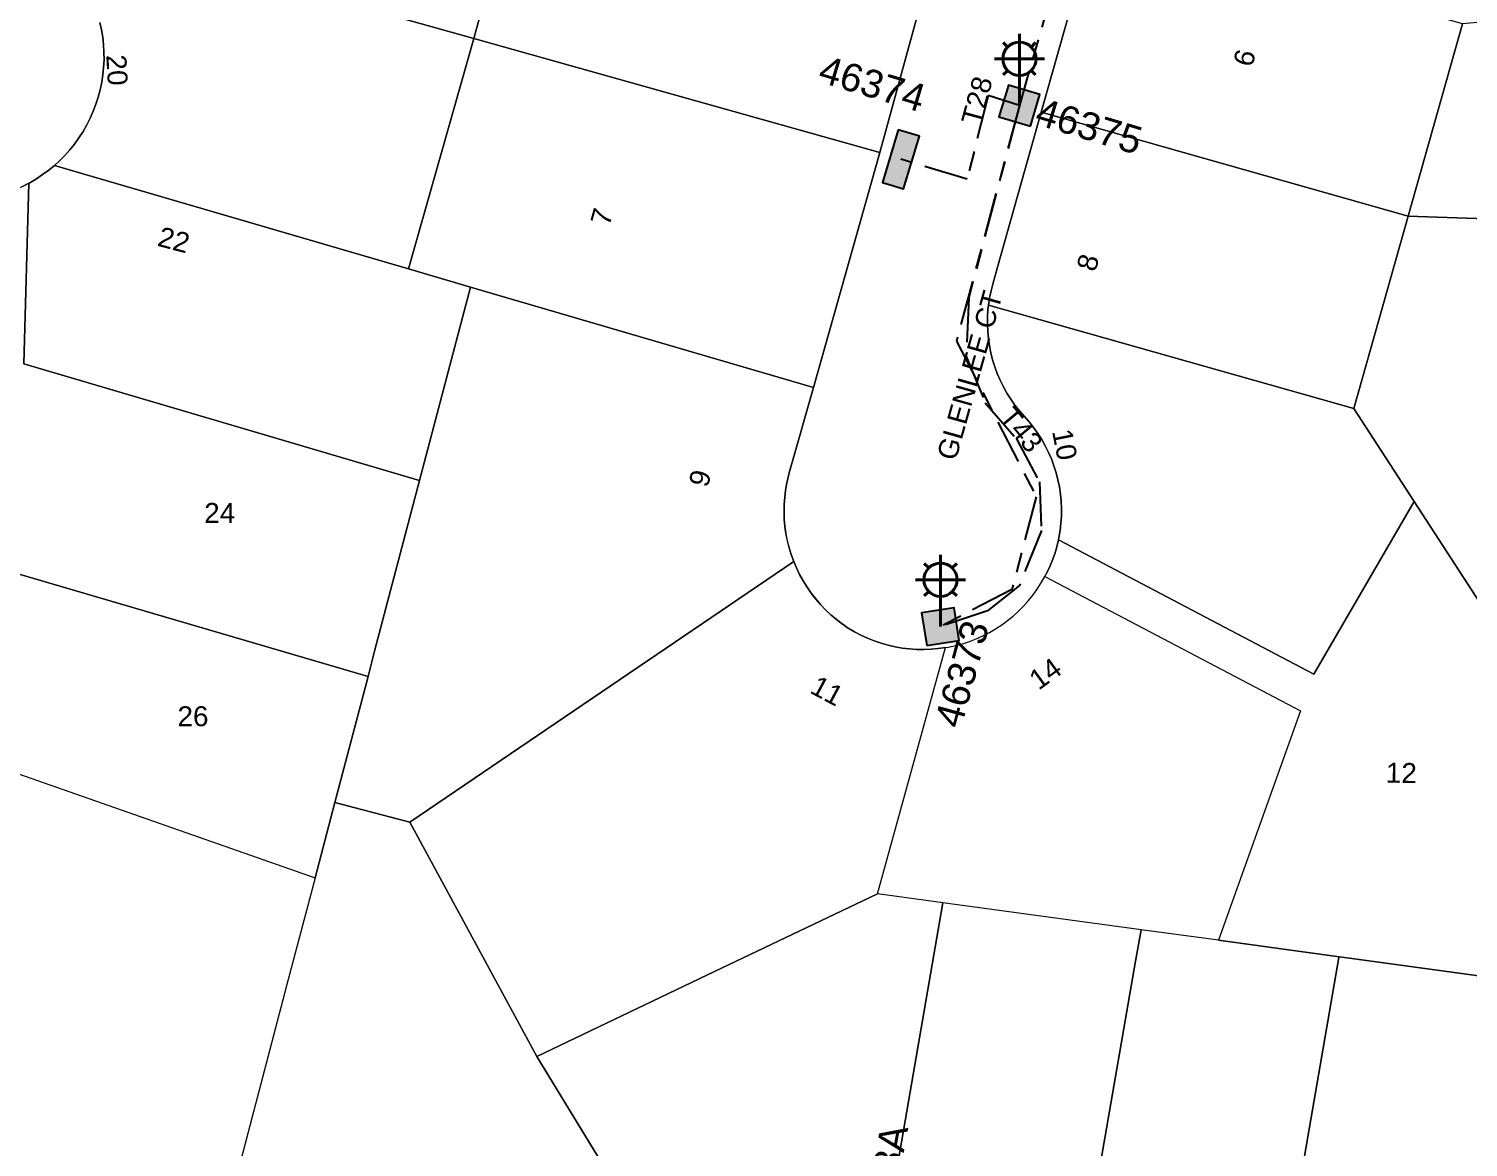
# Model space of a CAD drawing. Header units: metres. Extents: x 289087 to 291245, y 6227587 to 6229773.
# Drawn here: x 290850.8 to 290980.5, y 6228756.8 to 6228857.5 of the extents above; entities that cross this region are included whole.
import ezdxf
from ezdxf.enums import TextEntityAlignment as Align

# ---------------------------------------------------------------- set-up
doc = ezdxf.new("R2010")
doc.units = ezdxf.units.M
doc.linetypes.add('Cable Exist UG', pattern=[8.2, 4, -1.2, 1.8, -1.2])
doc.layers.add('Cadastre Land Parcels_SP_EXT', color=9, linetype='Continuous', lineweight=5)
doc.layers.add('Cadastre Roads_SP_EXT', color=9, linetype='Continuous', lineweight=5)
for name, color, linetype in [('Equip_SP_SL_EXT', 7, 'Continuous'), ('Mains_LV_EXT', 7, 'Continuous'), ('Mains_SL_EXT', 7, 'Continuous'), ('SupportsUG_SP_LV_EXT', 7, 'Continuous'), ('SupportsUG_SP_LV_SL_EXT', 7, 'Continuous')]:
    doc.layers.add(name, color=color, linetype=linetype)
doc.styles.add('COLUMN_LABEL', font='arial.ttf')
doc.styles.add('iecARIAL', font='arial.ttf', dxfattribs={"height": 2})
doc.styles.add('POLE_LABEL', font='arial.ttf')
doc.styles.get("Standard").update_dxf_attribs({"font": 'arial.ttf'})

# ---------------------------------------------------------------- blocks, each defined once
blk = doc.blocks.new('COLUMN_EXT')
blk.add_hatch(color=256).paths.add_polyline_path([(-1.49, 1.48), (-1.49, -1.49), (1.48, -1.49), (1.48, 1.48)])
blk.add_lwpolyline([(-1.49, -1.49), (1.48, -1.49), (1.48, 1.48), (-1.49, 1.48)], close=True)
for tag, height, style, flags, p in [('ASSET_NUM', 2.5, 'COLUMN_LABEL', 8, (2, 2)), ('STRUCTURE_PLANT_NUMBER', 0.2, 'POLE_LABEL', 9, (1.81, 0.03)), ('STREET_CODE', 0.2, 'COLUMN_LABEL', 9, (1.81, -0.2))]:
    blk.add_attdef(tag, text='', height=height, dxfattribs=dict(style=style, flags=flags)).set_placement(p, align=Align.MIDDLE_LEFT)
at = {"flags": 9}
for tag, p in [('COLUMN_TYPE', (1.81, -0.4)), ('OWNED_BY', (1.81, -0.6)), ('STATE', (1.81, -0.8)), ('USAGE', (1.81, -1)), ('LEGEND', (1.81, -1.2)), ('LOCATION', (1.81, -1.4)), ('STREETNAME', (1.81, -1.6)), ('SUBURB', (1.81, -1.8)), ('NOTES', (1.81, -2))]:
    blk.add_attdef(tag, text='', height=0.2, dxfattribs=at).set_placement(p, align=Align.MIDDLE_LEFT)
at = {"flags": 1}
blk.add_attdef('Z', (1.81, -2.35), '', height=0.2, dxfattribs=at)
blk = doc.blocks.new('PILLAR_EXT')
blk.add_hatch(color=256).paths.add_polyline_path([(-2.475, 0.99), (-2.475, -0.99), (2.475, -0.99), (2.475, 0.99)])
blk.add_lwpolyline([(-2.475, -0.99), (2.475, -0.99), (2.475, 0.99), (-2.475, 0.99)], close=True)
at = {"style": 'iecARIAL', "flags": 8}
blk.add_attdef('ASSET_NUM', (1.5, 3.5), '', height=2.5, dxfattribs=at)
for tag, p, flags in [('OWNED_BY', (0, -0.2), 9), ('STATE', (0, -0.4), 9), ('SUPPORT_TYPE', (0, -0.6), 9), ('USAGE', (0, -0.8), 9), ('LEGEND', (0, -1), 9), ('LOCATION', (0, -1.2), 9), ('NOTES', (0, -1.4), 9), ('STREETNAME', (0, -1.8), 9), ('SUBURB', (0, -2), 1), ('PARENT', (0, -1.6), 9)]:
    blk.add_attdef(tag, p, '', height=0.2, dxfattribs=dict(flags=flags))
blk = doc.blocks.new('SL_LANTERN_EXT')
at = {"lineweight": 40}
for p, q in [((-1.46, 5.68), (-1.06, 5.28)), ((0, 1.97), (0, 6.47)), ((1.46, 5.68), (1.06, 5.28)), ((-2.25, 4.22), (2.25, 4.22)), ((-1.46, 2.76), (-1.06, 3.16)), ((0, 0), (0, 2.72)), ((1.46, 2.76), (1.06, 3.16))]:
    blk.add_line(p, q, dxfattribs=at)
blk.add_circle((0, 4.22), 1.5, dxfattribs=at)
at = {"style": 'iecARIAL', "flags": 9}
blk.add_attdef('ASSET_NUM', (1.5, 1.5), '', height=2.5, dxfattribs=at)
for tag, p, height, flags in [('CONSTRUCTED_VOLTAGE', (0.98, -0.65), 0.2, 9), ('CONTROL_TYPE', (0.98, -0.85), 0.2, 9), ('LANTERN_PURPOSE', (0.98, -1.05), 0.2, 9), ('LANTERN_TYPE', (0.98, -1.25), 0.2, 9), ('NO_PHASES', (0.98, -1.45), 0.2, 9), ('LNUMBER', (2.18, -3.25), 2.5, 8), ('OPERATING_VOLTAGE', (0.98, -1.65), 0.2, 9), ('ORIENTATION', (0.98, -1.85), 0.2, 9), ('OWNED_BY', (0.98, -2.05), 0.2, 9), ('STATE', (0.98, -2.25), 0.2, 9), ('USAGE', (0.98, -2.45), 0.2, 9), ('CEXIST', (0.98, -2.65), 0.2, 9), ('CNEW', (0.98, -2.85), 0.2, 9), ('CNUMBER', (0.98, -3.05), 0.2, 9), ('CREMOVE', (0.98, -3.25), 0.2, 9), ('CREPLACE', (0.98, -3.45), 0.2, 9), ('LKINGHEIGHT', (0.98, -3.65), 0.2, 9), ('LBRACKET', (0.98, -3.85), 0.2, 9), ('LBRACKETVOCAB', (0.98, -4.05), 0.2, 9), ('LCATEGORY', (0.98, -4.25), 0.2, 9), ('LCHARGE1', (0.98, -4.45), 0.2, 9), ('LCHARGE1PERCENT', (0.98, -4.65), 0.2, 9), ('LCHARGE2', (0.98, -4.85), 0.2, 9), ('LCHARGE2PERCENT', (0.98, -5.05), 0.2, 9), ('LCHARGE3', (0.98, -5.25), 0.2, 9), ('LCHARGE3PERCENT', (0.98, -5.45), 0.2, 9), ('LEXIST', (0.98, -5.65), 0.2, 9), ('LLAMP', (0.98, -5.85), 0.2, 9), ('LLAMPVOCAB', (0.98, -6.05), 0.2, 9), ('LMAST', (0.98, -6.25), 0.2, 9), ('LMASTVOCAB', (0.98, -6.45), 0.2, 9), ('LNEW', (0.98, -6.65), 0.2, 9), ('LANTNUMBER', (0.98, -6.85), 0.2, 9), ('LOUTREACH', (0.98, -7.25), 0.2, 9), ('LOUTREACHVOCAB', (0.98, -7.45), 0.2, 9), ('LRATECODE', (0.98, -7.65), 0.2, 9), ('LREMOVE', (0.98, -7.85), 0.2, 9), ('STREETNAME', (0.98, -9.25), 0.2, 9), ('LREPLACE', (0.98, -8.05), 0.2, 9), ('LTYPE', (0.98, -8.25), 0.2, 9), ('LTYPEVOCAB', (0.98, -8.45), 0.2, 9), ('LEGEND', (0.98, -8.65), 0.2, 9), ('LOCATION', (0.98, -8.85), 0.2, 9), ('NOTES', (0.98, -9.05), 0.2, 9), ('SUBURB', (0.98, -9.45), 0.2, 1)]:
    blk.add_attdef(tag, p, '', height=height, dxfattribs=dict(flags=flags))

msp = doc.modelspace()

# ---------------------------------------------------------------- linework, layer by layer
at = {"layer": 'Cadastre Land Parcels_SP_EXT', "linetype": 'Continuous'}
for points in [[(290895.63, 6228873.9), (290859.34, 6228884.09), (290855.46, 6228869.82), (290855.36, 6228869.41), (290855.22, 6228868.75), (290855.12, 6228868.08), (290855.05, 6228867.4), (290855.02, 6228866.73), (290890.91, 6228856.66), (290895.63, 6228873.9)], [(290932.22, 6228863.63), (290895.63, 6228873.9), (290890.91, 6228856.66), (290927.51, 6228846.39), (290932.22, 6228863.63)], [(290975.12, 6228840.67), (290980.02, 6228858), (290946.94, 6228867.34), (290942.05, 6228850.02), (290975.12, 6228840.67)], [(291022.78, 6228861.83), (290980.02, 6228858), (290975.12, 6228840.67), (290991.74, 6228840.09), (291028.01, 6228844.71), (291025.19, 6228853.15), (291022.81, 6228861.73), (291022.78, 6228861.83)], [(290927.51, 6228846.39), (290890.91, 6228856.66), (290885.04, 6228835.9), (290890.61, 6228834.27), (290921.52, 6228825.22), (290927.51, 6228846.39)], [(290975.12, 6228840.67), (290942.05, 6228850.02), (290938.1, 6228836.06), (290937.67, 6228834.53), (290937.52, 6228833.94), (290937.39, 6228833.3), (290937.29, 6228832.65), (290970.22, 6228823.34), (290975.12, 6228840.67)], [(290885.04, 6228835.9), (290853.14, 6228845.24), (290852.61, 6228844.81), (290852.06, 6228844.4), (290851.5, 6228844.02), (290850.91, 6228843.67), (290850.81, 6228843.62), (290850.37, 6228827.34), (290886.01, 6228816.83), (290890.61, 6228834.27), (290885.04, 6228835.9)], [(290881.38, 6228799.17), (290847.23, 6228809.18), (290848.27, 6228842.57), (290847.74, 6228842.42), (290847.08, 6228842.27), (290846.42, 6228842.16), (290845.79, 6228842.09), (290843.94, 6228792.49), (290876.61, 6228781.03), (290878.39, 6228787.83), (290881.38, 6228799.17)], [(290886.01, 6228816.83), (290850.37, 6228827.34), (290850.81, 6228843.62), (290850.3, 6228843.36), (290849.68, 6228843.07), (290849.04, 6228842.82), (290848.39, 6228842.6), (290848.27, 6228842.57), (290847.23, 6228809.18), (290881.38, 6228799.17), (290881.97, 6228801.45), (290886.01, 6228816.83)], [(290991.74, 6228840.09), (290975.12, 6228840.67), (290970.22, 6228823.34), (290975.66, 6228814.95), (290983.83, 6228802.36), (291003.66, 6228814.64), (291033.91, 6228829.5), (291032.99, 6228831.83), (291002.56, 6228816.88), (290991.74, 6228840.09)], [(290921.52, 6228825.22), (290890.61, 6228834.27), (290886.01, 6228816.83), (290881.97, 6228801.45), (290881.38, 6228799.17), (290878.39, 6228787.83), (290885.16, 6228786.05), (290919.74, 6228809.54), (290919.51, 6228810.16), (290919.32, 6228810.79), (290919.17, 6228811.42), (290919.04, 6228812.06), (290918.95, 6228812.71), (290918.89, 6228813.36), (290918.87, 6228814.02), (290918.88, 6228814.67), (290918.93, 6228815.33), (290919.01, 6228815.98), (290919.12, 6228816.62), (290919.27, 6228817.26), (290919.34, 6228817.52), (290921.52, 6228825.22)], [(290970.22, 6228823.34), (290937.29, 6228832.65), (290937.24, 6228832.25), (290937.2, 6228831.6), (290937.19, 6228830.94), (290937.22, 6228830.29), (290937.28, 6228829.64), (290937.37, 6228828.99), (290937.5, 6228828.35), (290937.66, 6228827.71), (290937.85, 6228827.09), (290938.08, 6228826.48), (290938.34, 6228825.87), (290938.63, 6228825.29), (290938.95, 6228824.72), (290939.3, 6228824.16), (290939.68, 6228823.63), (290940.08, 6228823.11), (290940.95, 6228822.13), (290941.35, 6228821.62), (290941.73, 6228821.09), (290942.09, 6228820.54), (290942.41, 6228819.97), (290942.7, 6228819.38), (290942.96, 6228818.78), (290943.19, 6228818.16), (290943.39, 6228817.54), (290943.55, 6228816.91), (290943.68, 6228816.26), (290943.78, 6228815.62), (290943.84, 6228814.97), (290943.87, 6228814.31), (290943.86, 6228813.66), (290943.82, 6228813), (290943.75, 6228812.35), (290943.64, 6228811.71), (290943.6, 6228811.49), (290966.62, 6228799.39), (290975.66, 6228814.95), (290970.22, 6228823.34)], [(290969.36, 6228773.86), (290986.74, 6228771.48), (290986.48, 6228774.24), (290983.83, 6228802.36), (290975.66, 6228814.95), (290966.62, 6228799.39), (290943.6, 6228811.49), (290943.44, 6228810.86), (290943.26, 6228810.23), (290943.04, 6228809.61), (290942.78, 6228809.01), (290942.5, 6228808.42), (290942.38, 6228808.18), (290965.4, 6228796.08), (290959.09, 6228778.45), (290958.01, 6228775.41), (290968.89, 6228773.92), (290969.36, 6228773.86)], [(290933.41, 6228801.78), (290932.77, 6228801.69), (290932.12, 6228801.63), (290931.46, 6228801.61), (290930.81, 6228801.62), (290930.16, 6228801.66), (290929.51, 6228801.74), (290928.87, 6228801.85), (290928.24, 6228802), (290927.61, 6228802.18), (290926.99, 6228802.39), (290926.39, 6228802.63), (290925.8, 6228802.91), (290925.22, 6228803.21), (290924.66, 6228803.55), (290924.11, 6228803.92), (290923.59, 6228804.32), (290923.09, 6228804.74), (290922.61, 6228805.19), (290922.15, 6228805.67), (290921.72, 6228806.16), (290921.32, 6228806.69), (290920.94, 6228807.23), (290920.59, 6228807.79), (290920.27, 6228808.36), (290919.99, 6228808.96), (290919.74, 6228809.54), (290885.16, 6228786.05), (290892.69, 6228772.15), (290896.59, 6228764.94), (290912.61, 6228772.6), (290927.28, 6228779.6), (290933.41, 6228801.78)], [(290958.01, 6228775.41), (290951.04, 6228776.36), (290933.19, 6228778.8), (290927.28, 6228779.6), (290933.41, 6228801.78), (290933.68, 6228801.83), (290934.32, 6228801.97), (290934.95, 6228802.14), (290935.58, 6228802.34), (290936.19, 6228802.58), (290936.78, 6228802.85), (290937.37, 6228803.14), (290937.93, 6228803.47), (290938.48, 6228803.83), (290939.01, 6228804.22), (290939.52, 6228804.63), (290940, 6228805.07), (290940.46, 6228805.53), (290940.9, 6228806.02), (290941.31, 6228806.53), (290941.69, 6228807.06), (290942.05, 6228807.61), (290942.38, 6228808.18), (290965.4, 6228796.08), (290959.09, 6228778.45), (290958.01, 6228775.41)], [(290932.22, 6228773.22), (290933.19, 6228778.8), (290927.28, 6228779.6), (290912.61, 6228772.6), (290896.59, 6228764.94), (290908.66, 6228745.16), (290909.13, 6228745.44), (290909.62, 6228745.69), (290910.13, 6228745.94), (290910.65, 6228746.14), (290911.18, 6228746.34), (290911.73, 6228746.5), (290912.27, 6228746.66), (290912.82, 6228746.76), (290913.38, 6228746.87), (290913.95, 6228746.92), (290914.51, 6228746.98), (290915.08, 6228746.98), (290915.63, 6228746.99), (290916.19, 6228746.94), (290916.75, 6228746.9), (290917.29, 6228746.8), (290927.34, 6228745.06), (290932.22, 6228773.22)], [(290932.22, 6228773.22), (290927.34, 6228745.06), (290945.08, 6228741.99), (290950.55, 6228773.52), (290951.04, 6228776.36), (290933.19, 6228778.8), (290932.22, 6228773.22)], [(290950.55, 6228773.52), (290945.08, 6228741.99), (290962.83, 6228738.92), (290968.87, 6228773.85), (290968.89, 6228773.92), (290958.01, 6228775.41), (290951.04, 6228776.36), (290950.55, 6228773.52)], [(290968.87, 6228773.85), (290962.83, 6228738.92), (290980.56, 6228735.84), (290986.74, 6228771.48), (290969.36, 6228773.86), (290968.89, 6228773.92), (290968.87, 6228773.85)]]:
    msp.add_lwpolyline(points, close=True, dxfattribs=at)
for points in [[(290857.22, 6228858.12), (290857.36, 6228857.46), (290857.47, 6228856.79), (290857.54, 6228856.11), (290857.58, 6228855.43), (290857.59, 6228854.75), (290857.55, 6228854.07), (290857.49, 6228853.39), (290857.38, 6228852.72), (290857.24, 6228852.05), (290857.07, 6228851.39), (290856.86, 6228850.75), (290856.62, 6228850.11), (290856.34, 6228849.48), (290856.04, 6228848.88), (290855.7, 6228848.29), (290855.33, 6228847.71), (290854.93, 6228847.16), (290854.51, 6228846.63), (290854.05, 6228846.12), (290853.57, 6228845.64), (290853.14, 6228845.24), (290885.04, 6228835.9), (290890.91, 6228856.66), (290890.91, 6228856.66), (290855.02, 6228866.73)], [(290908.66, 6228745.16), (290896.59, 6228764.94), (290892.69, 6228772.15), (290885.16, 6228786.05), (290878.39, 6228787.83), (290876.61, 6228781.03), (290874.2, 6228771.87), (290867.12, 6228744.93)]]:
    msp.add_lwpolyline(points, dxfattribs=at)
at = {"layer": 'Cadastre Roads_SP_EXT', "linetype": 'Continuous'}
for points in [[(290932.22, 6228863.63), (290927.51, 6228846.39), (290921.52, 6228825.22), (290919.34, 6228817.52), (290919.27, 6228817.26), (290919.12, 6228816.62), (290919.01, 6228815.98), (290918.93, 6228815.33), (290918.88, 6228814.67), (290918.87, 6228814.02), (290918.89, 6228813.36), (290918.95, 6228812.71), (290919.04, 6228812.06), (290919.16, 6228811.42), (290919.32, 6228810.79), (290919.51, 6228810.16), (290919.74, 6228809.54), (290919.99, 6228808.96), (290920.27, 6228808.36), (290920.59, 6228807.79), (290920.94, 6228807.23), (290921.32, 6228806.69), (290921.72, 6228806.17), (290922.15, 6228805.67), (290922.61, 6228805.19), (290923.09, 6228804.74), (290923.59, 6228804.32), (290924.11, 6228803.92), (290924.66, 6228803.55), (290925.22, 6228803.21), (290925.8, 6228802.91), (290926.39, 6228802.63), (290926.99, 6228802.39), (290927.61, 6228802.18), (290928.24, 6228802), (290928.87, 6228801.85), (290929.52, 6228801.74), (290930.16, 6228801.66), (290930.81, 6228801.62), (290931.46, 6228801.61), (290932.12, 6228801.63), (290932.77, 6228801.69), (290933.41, 6228801.78), (290933.68, 6228801.83), (290934.32, 6228801.97), (290934.95, 6228802.14), (290935.57, 6228802.34), (290936.19, 6228802.58), (290936.78, 6228802.85), (290937.37, 6228803.14), (290937.93, 6228803.47), (290938.48, 6228803.83), (290939.01, 6228804.22), (290939.52, 6228804.63), (290940, 6228805.07), (290940.46, 6228805.53), (290940.9, 6228806.02), (290941.31, 6228806.53), (290941.69, 6228807.06), (290942.05, 6228807.61), (290942.37, 6228808.18), (290942.5, 6228808.42), (290942.78, 6228809.01), (290943.04, 6228809.61), (290943.26, 6228810.23), (290943.44, 6228810.86), (290943.6, 6228811.49), (290943.64, 6228811.71), (290943.75, 6228812.35), (290943.82, 6228813), (290943.86, 6228813.66), (290943.87, 6228814.31), (290943.84, 6228814.97), (290943.78, 6228815.62), (290943.68, 6228816.26), (290943.55, 6228816.91), (290943.39, 6228817.54), (290943.19, 6228818.16), (290942.96, 6228818.78), (290942.7, 6228819.38), (290942.41, 6228819.97), (290942.09, 6228820.54), (290941.73, 6228821.09), (290941.35, 6228821.62), (290940.95, 6228822.13), (290940.08, 6228823.11), (290939.68, 6228823.63), (290939.3, 6228824.16), (290938.95, 6228824.72), (290938.63, 6228825.29), (290938.34, 6228825.87), (290938.08, 6228826.48), (290937.85, 6228827.09), (290937.66, 6228827.71), (290937.5, 6228828.35), (290937.37, 6228828.99), (290937.28, 6228829.64), (290937.22, 6228830.29), (290937.19, 6228830.94), (290937.2, 6228831.6), (290937.24, 6228832.25), (290937.29, 6228832.65), (290937.39, 6228833.3), (290937.52, 6228833.94), (290937.67, 6228834.53), (290938.1, 6228836.06), (290942.05, 6228850.02), (290946.94, 6228867.34)], [(290850.3, 6228843.36), (290850.81, 6228843.62), (290850.91, 6228843.67), (290851.5, 6228844.02), (290852.06, 6228844.4), (290852.61, 6228844.81), (290853.14, 6228845.24), (290853.57, 6228845.64), (290854.05, 6228846.12), (290854.51, 6228846.63), (290854.93, 6228847.16), (290855.33, 6228847.71), (290855.7, 6228848.29), (290856.04, 6228848.88), (290856.34, 6228849.48), (290856.62, 6228850.11), (290856.86, 6228850.75), (290857.07, 6228851.39), (290857.24, 6228852.05), (290857.38, 6228852.72), (290857.49, 6228853.39), (290857.55, 6228854.07), (290857.59, 6228854.75), (290857.58, 6228855.43), (290857.54, 6228856.11), (290857.47, 6228856.79), (290857.36, 6228857.46), (290857.22, 6228858.12)]]:
    msp.add_lwpolyline(points, dxfattribs=at)
at = {"layer": 'Mains_LV_EXT', "linetype": 'Cable Exist UG'}
for points in [[(290949.9, 6228885.21), (290940.08, 6228850.62)], [(290940.08, 6228850.62), (290937.25, 6228851.53), (290935.37, 6228843.98), (290929.4, 6228845.79)], [(290940.08, 6228850.62), (290935.51, 6228833.3), (290935.29, 6228828.02), (290936.99, 6228823.85), (290939.81, 6228820.61), (290941.88, 6228816.73), (290942.06, 6228812.35), (290940.08, 6228807.39), (290937.2, 6228805.09), (290932.97, 6228803.68)]]:
    msp.add_lwpolyline(points, dxfattribs=at)
at = {"layer": 'Mains_SL_EXT', "linetype": 'Cable Exist UG'}
for points in [[(290949.9, 6228885.21), (290940.08, 6228850.62)], [(290940.08, 6228850.62), (290934.41, 6228829.4), (290941.59, 6228815.37), (290939.41, 6228807.02), (290932.97, 6228803.68)]]:
    msp.add_lwpolyline(points, dxfattribs=at)

# ---------------------------------------------------------------- block references
at = {"layer": 'Equip_SP_SL_EXT'}
for p in [(290940.08, 6228850.62), (290932.97, 6228803.68)]:
    msp.add_blockref('SL_LANTERN_EXT', p, dxfattribs=at)
at = {"layer": 'SupportsUG_SP_LV_EXT'}
ref = msp.add_blockref('PILLAR_EXT', (290929.4, 6228845.79), dxfattribs=dict(at, rotation=253.2044321850428))
ref.add_attrib('ASSET_NUM', '46374', dxfattribs={"layer": '0', "height": 2.5, "rotation": 343.2407, "style": 'iecARIAL'}).set_placement((290930.9, 6228849.29), align=Align.BOTTOM_RIGHT)
ref = msp.add_blockref('PILLAR_EXT', (290927.14, 6228743.04), dxfattribs=dict(at, rotation=169.5293663671088))
ref.add_attrib('ASSET_NUM', '47668A', dxfattribs={"layer": '0', "height": 2.5, "rotation": 79.6382, "style": 'iecARIAL'}).set_placement((290928.64, 6228746.54), align=Align.BOTTOM_LEFT)
at = {"layer": 'SupportsUG_SP_LV_SL_EXT'}
ref = msp.add_blockref('COLUMN_EXT', (290940.08, 6228850.62), dxfattribs=dict(at, rotation=73.27748226165266))
ref.add_attrib('ASSET_NUM', '46375', dxfattribs={"layer": '0', "height": 2.5, "rotation": 343.2415, "style": 'COLUMN_LABEL'}).set_placement((290942.08, 6228851.37), align=Align.TOP_LEFT)
ref = msp.add_blockref('COLUMN_EXT', (290932.97, 6228803.68), dxfattribs=dict(at, rotation=8.88377420216783))
ref.add_attrib('ASSET_NUM', '46373', dxfattribs={"layer": '0', "height": 2.5, "rotation": 74.6177, "style": 'COLUMN_LABEL'}).set_placement((290934.97, 6228804.43), align=Align.TOP_RIGHT)

# ---------------------------------------------------------------- texts
at = {"layer": 'Cadastre Land Parcels_SP_EXT'}
for s, rotation, p in [('6', 74.204, (290961.03, 6228854.01)), ('20', 273.2246, (290857.79, 6228855.17)), ('7', 74.2039, (290903.12, 6228839.69)), ('22', 345.2351, (290862.31, 6228838.01)), ('8', 74.2042, (290946.92, 6228835.57)), ('10', 281.3175, (290943.01, 6228821.28)), ('9', 74.8354, (290911.98, 6228816.14)), ('14', 36.1277, (290941.81, 6228797.89)), ('11', 331.8729, (290921.1, 6228797.76)), ('12', 359.0378, (290973.08, 6228789.62))]:
    msp.add_text(s, height=1.8, rotation=rotation, dxfattribs=at).set_placement(p)
for s, p in [('24', (290866.62, 6228813.02)), ('26', (290864.21, 6228794.7))]:
    msp.add_text(s, height=1.8, dxfattribs=at).set_placement(p)
at = {"layer": 'Cadastre Roads_SP_EXT'}
msp.add_text('GLENLEE CT', height=1.8, rotation=74.2574, dxfattribs=at).set_placement((290934.34, 6228818.54))
at = {"layer": 'Mains_LV_EXT'}
for s, rotation, p in [('T28', 74.7468, (290936.55, 6228848.76)), ('T43', 309.8625, (290938.16, 6228822.51))]:
    msp.add_text(s, height=1.8, rotation=rotation, dxfattribs=at).set_placement(p)

doc.saveas('drawing.dxf')
